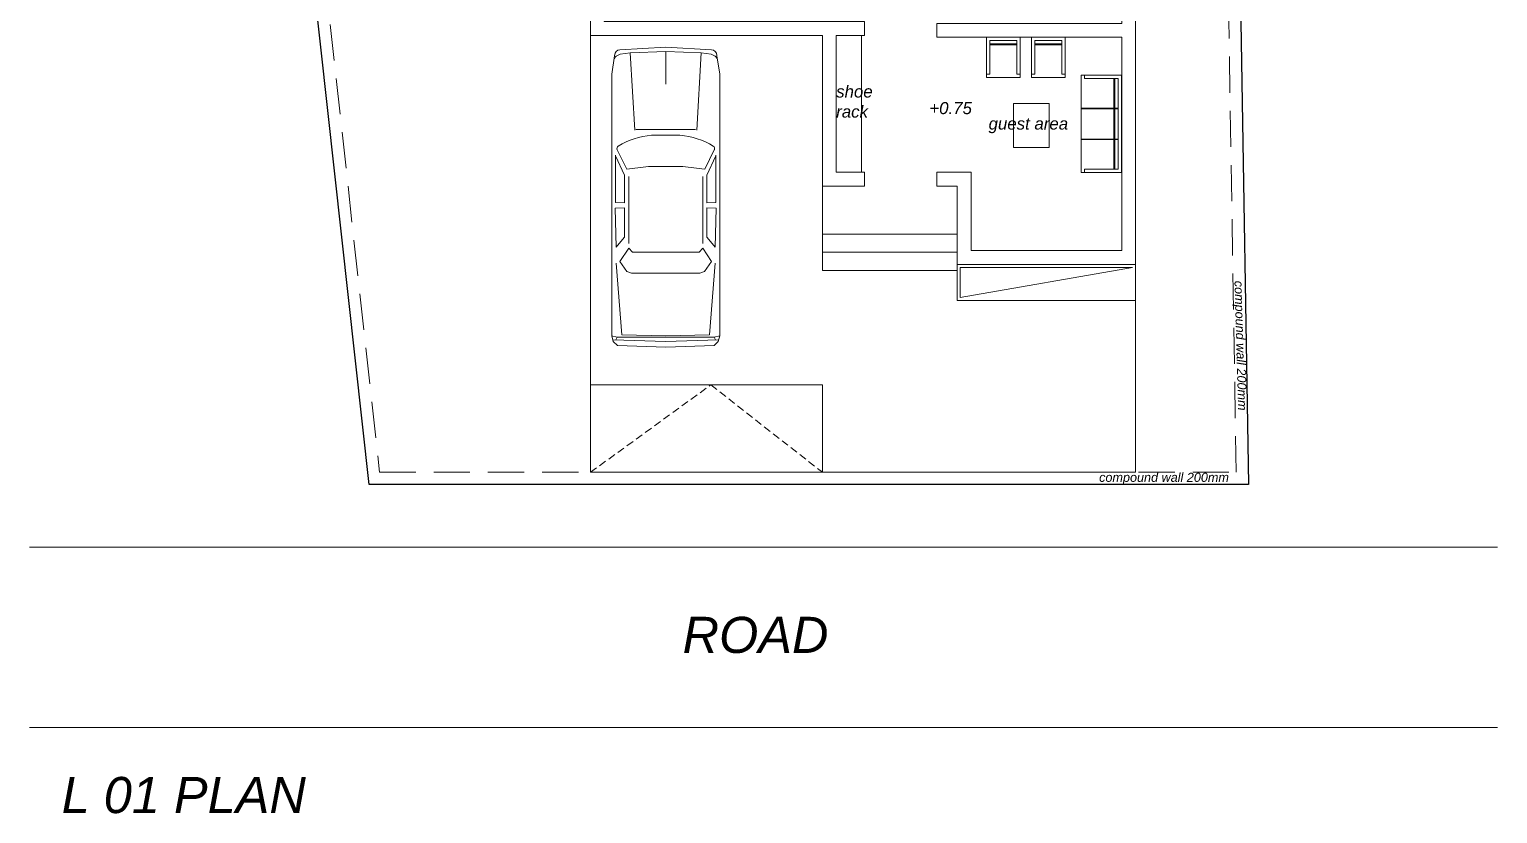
# Model space of a CAD drawing. Header units: millimetres. Extents: x 823088 to 974770, y -118861 to 5314.
# Drawn here: x 950397 to 974770, y -111175 to -98160 of the extents above; entities that cross this region are included whole.
import ezdxf

# ---------------------------------------------------------------- set-up
doc = ezdxf.new("R2010")
doc.units = ezdxf.units.MM
doc.header["$MEASUREMENT"] = 0
doc.linetypes.add('DASHED', pattern=[0.75, 0.5, -0.25])
doc.layers.add('FURNITURE', color=253, linetype='Continuous', lineweight=5)
doc.styles.get("Standard").update_dxf_attribs({"font": 'arial.ttf'})

# ---------------------------------------------------------------- blocks, each defined once
blk = doc.blocks.new('guest sofa 01')
at = {"layer": 'FURNITURE', "color": 251, "true_color": 0x636466}
for p, q in [((366795, 18380), (366795, 20000)), ((367466, 20000), (366795, 20000)), ((367410, 19944), (367410, 20000)), ((367466, 19449), (367466, 20000)), ((367410, 19944), (366851, 19944)), ((366851, 19944), (366851, 19449)), ((366907, 19944), (366907, 19449)), ((366921, 19944), (366921, 19449)), ((367466, 19449), (366851, 19449)), ((366851, 19442), (366851, 19449)), ((367466, 19442), (366851, 19442)), ((366851, 18939), (366851, 19442)), ((366907, 18939), (366907, 19442)), ((366921, 18939), (366921, 19442)), ((367466, 19442), (367466, 19449)), ((367466, 18939), (367466, 19442)), ((367466, 18939), (366851, 18939)), ((366851, 18931), (366851, 18939)), ((366851, 18436), (366851, 18931)), ((367466, 18931), (366851, 18931)), ((366907, 18436), (366907, 18931)), ((366921, 18436), (366921, 18931)), ((367466, 18931), (367466, 18939)), ((367466, 18931), (367466, 18380)), ((367000, 18380), (366795, 18380)), ((367410, 18436), (366851, 18436)), ((367466, 18380), (367000, 18380)), ((367410, 18436), (367410, 18380)), ((367729, 17753), (367729, 18423)), ((367729, 18423), (368288, 18423)), ((367729, 18367), (367785, 18367)), ((367785, 17809), (367785, 18367)), ((368232, 18367), (368232, 17809)), ((368232, 18367), (368288, 18367)), ((368288, 18423), (368288, 17753)), ((368479, 17753), (368479, 18423)), ((368479, 18423), (369038, 18423)), ((368479, 18367), (368535, 18367)), ((368535, 17809), (368535, 18367)), ((368982, 18367), (368982, 17809)), ((368982, 18367), (369038, 18367)), ((369038, 18423), (369038, 17753)), ((368232, 17878), (367785, 17878)), ((368232, 17864), (367785, 17864)), ((368232, 17809), (367785, 17809)), ((368982, 17878), (368535, 17878)), ((368982, 17864), (368535, 17864)), ((368982, 17809), (368535, 17809)), ((368288, 17753), (367729, 17753)), ((369038, 17753), (368479, 17753))]:
    blk.add_line(p, q, dxfattribs=at)
blk = doc.blocks.new('02PCAR12')
at = {"color": 0, "linetype": 'ByBlock'}
for p, q in [((-210, 34), (-211, 0)), ((-207, 37), (-210, 34)), ((-203, 38), (-207, 37)), ((-206, 37), (-207, 0)), ((-204, 34.1), (-206, 35.1)), ((-203, 38.1), (-204, 34.1)), ((-204, -34), (-204, 34)), ((-19, 38), (-203, 38)), ((-202.4, 30.8), (-152, 35)), ((-150.8, 32.3), (-157.9, 27.3)), ((-141.5, 26), (-150.8, 32.3)), ((-113.2, 35.5), (-140.8, 34.9)), ((-140.8, 34.9), (-134, 29.2)), ((-113, 29), (-113.2, 35.5)), ((-109.4, 29), (-109.2, 35.3)), ((-109.2, 35.3), (-75.9, 35.3)), ((-76.4, 35.3), (-90, 29)), ((-72.1, 34.2), (-85.9, 27.4)), ((-6, 36), (-19, 38)), ((-5, 32), (-6.4, 34.9)), ((-5, 32), (-4, 25)), ((0, 0), (-1.8, 32.2)), ((-202.4, 30.8), (-203, 0)), ((-157.9, 27.3), (-158.9, 24.1)), ((-158.9, 24.1), (-158.9, -24)), ((-141.5, 26), (-144.2, 23.5)), ((-144.2, 23.5), (-144.2, 0)), ((-91, 26), (-138, 26)), ((-134, 29), (-113, 29)), ((-90, 29), (-109.4, 29)), ((-58.3, 21.8), (-4, 25)), ((-58, 0), (-58, 21)), ((-4, 25), (-3, 0)), ((-84, -12), (-84, 12)), ((-210, -34), (-211, 0)), ((-206, -37), (-207, 0)), ((-202.4, -30.8), (-203, 0)), ((-144.2, -23.5), (-144.2, 0)), ((-62, 10), (-62, 0)), ((-62, -10), (-62, 0)), ((-58, 0), (-58, -21)), ((-3, 0), (-26, 0)), ((-4, -25), (-3, 0)), ((0, 0), (-1.8, -32.2)), ((-202.4, -30.7), (-152, -34.9)), ((-157.9, -27.3), (-158.9, -24.1)), ((-150.8, -32.3), (-157.9, -27.3)), ((-141.5, -26), (-150.8, -32.3)), ((-141.5, -26), (-144.2, -23.5)), ((-140.8, -34.9), (-134, -29.2)), ((-91, -26), (-138, -26)), ((-134, -29), (-113, -29)), ((-113, -29), (-113.2, -35.5)), ((-90, -29), (-109.4, -29)), ((-109.4, -29), (-109.2, -35.3)), ((-76.4, -35.3), (-90, -29)), ((-72.1, -34.2), (-85.9, -27.4)), ((-58.3, -21.8), (-4, -25)), ((-5, -32), (-4, -25)), ((-207, -37), (-210, -34)), ((-203, -38), (-207, -37)), ((-204, -34), (-206, -35)), ((-203, -38), (-204, -34)), ((-19, -38), (-203, -38)), ((-113.2, -35.5), (-140.8, -34.9)), ((-109.2, -35.3), (-75.9, -35.3)), ((-6, -36), (-19, -38)), ((-5, -32), (-6.4, -34.9))]:
    blk.add_line(p, q, dxfattribs=at)
for centre, radius, start, end in [((-71.4, 32.4), 2, 31.5638, 113.1257), ((-115.3, 5.4), 53.6, 4.9379, 31.5638), ((-8.2, 34), 2, 26.5651, 90), ((-5.8, 32), 4, 3.0128, 90), ((-461, -27.1), 379.1, 5.9264, 8.267), ((-115.3, -5.4), 53.6, 328.4362, 355.0621), ((-461, 27.1), 379.1, 351.733, 354.0736), ((-71.4, -32.4), 2, 246.8743, 328.4362), ((-8.2, -34), 2, 270, 333.4349), ((-5.8, -32), 4, 270, 356.9872)]:
    blk.add_arc(centre, radius, start, end, dxfattribs=at)

msp = doc.modelspace()

# ---------------------------------------------------------------- linework, layer by layer
at = {"color": 251, "lineweight": 13, "true_color": 0x636466}
for p, q in [((963560.27, -101560.21), (965800.27, -101560.21)), ((963560.27, -101860.21), (965800.27, -101860.21)), ((950396.62, -106750.78), (974770.12, -106750.78)), ((950396.62, -109747.78), (974770.12, -109747.78))]:
    msp.add_line(p, q, dxfattribs=at)
at = {"color": 5, "lineweight": 25}
msp.add_lwpolyline([(970110.05, -73990.88), (970636.43, -105711.31), (956036.43, -105711.31), (952599.8, -74626.82)], close=True, dxfattribs=at)
at = {"color": 251, "linetype": 'DASHED', "lineweight": 9, "ltscale": 1200, "true_color": 0x636466}
msp.add_lwpolyline([(956209.6, -105511.31), (970429.88, -105511.31), (969916.44, -74197.76), (952829.64, -74818.92)], close=True, dxfattribs=at)
at = {"color": 251, "lineweight": 13, "true_color": 0x636466}
for points in [[(967560.27, -93760.21), (967560.27, -93990.21), (968530.27, -93990.21), (968530.27, -98060.21), (965460.27, -98060.21), (965460.27, -98290.21), (968530.27, -98290.21), (968530.27, -101830.21), (966030.27, -101830.21), (966030.27, -100530.21), (965460.27, -100530.21), (965460.27, -100760.21), (965800.27, -100760.21), (965800.27, -102060.21), (968760.27, -102060.21), (968760.27, -93760.21)], [(959710.27, -93990.21), (959710.27, -98260.21), (963560.27, -98260.21), (963560.27, -100760.21), (964260.27, -100760.21), (964260.27, -100530.21), (963790.27, -100530.21), (963790.27, -98260.21), (964260.27, -98260.21), (964260.27, -98030.21), (959940.27, -98030.21), (959940.27, -93990.21)], [(964210.27, -100530.21), (963790.27, -100530.21), (963790.27, -98260.21), (964210.27, -98260.21)], [(965800.27, -102660.21), (968760.27, -102660.21), (968760.27, -102060.21), (965800.27, -102060.21)], [(965850.27, -102610.21), (968710.27, -102110.21), (965850.27, -102110.21)]]:
    msp.add_lwpolyline(points, close=True, dxfattribs=at)
for points in [[(959710.27, -98260.21), (959710.27, -105511.31), (968760.27, -105511.31), (968760.27, -102060.21)], [(963560.27, -100760.21), (963560.27, -102160.21), (965800.27, -102160.21)], [(959710.27, -104060.21), (963560.27, -104060.21), (963560.27, -105511.31)]]:
    msp.add_lwpolyline(points, dxfattribs=at)
at = {"color": 251, "lineweight": 5, "true_color": 0x636466}
msp.add_lwpolyline([(966731.07, -99392.25), (967326.05, -99392.25), (967326.05, -100121.34), (966731.07, -100121.34)], close=True, dxfattribs=at)
at = {"color": 251, "linetype": 'DASHED', "lineweight": 5, "ltscale": 250, "true_color": 0x636466}
msp.add_lwpolyline([(959710.27, -105511.31), (961710.27, -104060.21), (963560.27, -105511.31)], dxfattribs=at)

# ---------------------------------------------------------------- block references
at = {"color": 252, "lineweight": 5, "true_color": 0x939598, "rotation": 180}
msp.add_blockref('guest sofa 01', (1335321.93, -80537.95), dxfattribs=at)
at = {"layer": 'FURNITURE', "xscale": 23.58490566036198, "yscale": 23.58490566036198, "zscale": 23.58490566036198, "rotation": 90}
msp.add_blockref('02PCAR12', (960960.56, -98456.29), dxfattribs=at)

# ---------------------------------------------------------------- texts
at = {"color": 31, "lineweight": 30, "true_color": 0xfecc66, "attachment_point": 1}
for s, width, insert, char_height in [('{\\fArial|b0|i1|c0|p34;\\C6;shoe rack}', 411, (963789.89, -99091.25), 200), ('{\\fArial|b0|i1|c0|p34;\\C6;+0.75}', 1658.9623, (965335.89, -99366.55), 200), ('{\\fArial|b0|i1|c0|p34;\\C6;guest area}', 1741.7345, (966319.84, -99623.51), 200), ('{\\fArial|b0|i1|c0|p34;\\C6;compound wall 200mm}', 3224, (968154.78, -105519.25), 150), ('{\\fArial|b0|i1|c0|p34;\\C6;ROAD}', 1658.9623, (961240.12, -107909.25), 600), ('{\\fArial|b0|i1|c0|p34;\\C6;L 01 PLAN}', 6248.5, (950932.5, -110566.81), 600)]:
    msp.add_mtext_dynamic_manual_height_columns(s, width=width, gutter_width=1, heights=[0], dxfattribs=dict(at, insert=insert, char_height=char_height))
at = {"color": 31, "lineweight": 30, "true_color": 0xfecc66, "insert": (970551.44, -102329.35), "char_height": 150, "attachment_point": 1, "rotation": 271.62393}
msp.add_mtext_dynamic_manual_height_columns('{\\fArial|b0|i1|c0|p34;\\C6;compound wall 200mm}', width=3224, gutter_width=1, heights=[0], dxfattribs=at)

doc.saveas('drawing.dxf')
